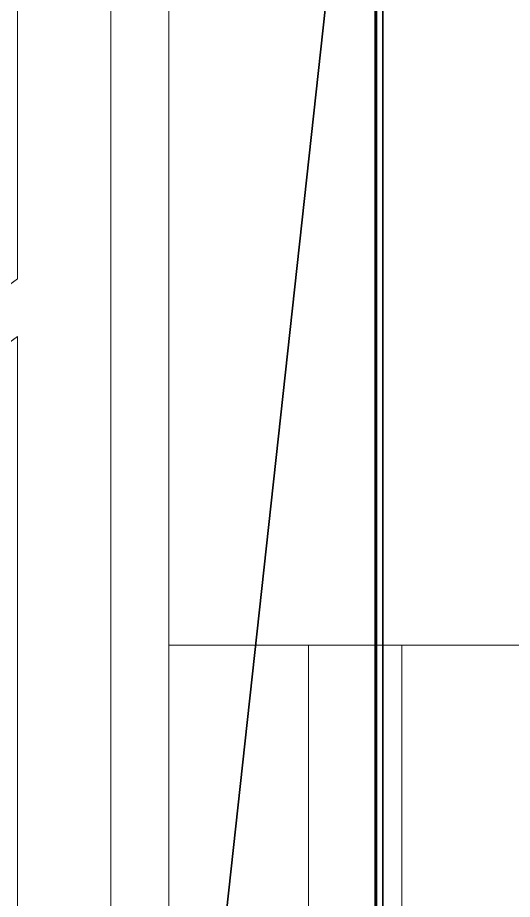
# Model space of a CAD drawing. Header units: inches. Extents: x 11 to 371, y 57 to 381.
# Drawn here: x 34.226 to 36.883, y 143.511 to 148.245 of the extents above; entities that cross this region are included whole.
import ezdxf

# ---------------------------------------------------------------- set-up
doc = ezdxf.new("R2010")
doc.units = ezdxf.units.IN
doc.header["$MEASUREMENT"] = 0
doc.layers.add('Equip', color=2, linetype='Continuous')
doc.layers.add('Stove', color=5, linetype='Continuous', lineweight=9)

# ---------------------------------------------------------------- blocks, each defined once
blk = doc.blocks.new('Range-Classic-D_83880-_3D_0')
for points in [[(-14.9375, 0, 2), (14.9375, 0, 2), (14.9375, -24.3125, 2), (-14.9375, -24.3125, 2)], [(-14.9375, 0, 35.5625), (-14.9375, -24.3125, 35.5625), (14.9375, -24.3125, 35.5625), (14.9375, 0, 35.5625)], [(7.7786, -19.2274, 37.0625), (10.9049, -23.5, 37.0625), (10.9049, -23.5, 36.5625), (7.7786, -19.2274, 36.5625)], [(10.5951, -23.5, 37.0625), (7.5768, -19.375, 37.0625), (7.5768, -19.375, 36.5625), (10.5951, -23.5, 36.5625)], [(3.4049, -23.5, 37.0625), (10.5951, -23.5, 37.0625), (10.5951, -23.5, 36.5625), (3.4049, -23.5, 36.5625)], [(10.9049, -23.5, 36.5625), (10.9049, -23.5, 37.0625), (13.5, -23.5, 37.0625), (13.5, -23.5, 36.5625)], [(13.5, -24, 36.5625), (13.5, -24, 37.0625), (0.5, -24, 37.0625), (0.5, -24, 36.5625)], [(14.9375, -26.375, 5.5), (-14.9375, -26.375, 5.5), (-14.9375, -24.3125, 5.5), (14.9375, -24.3125, 5.5)], [(-14.9375, -24.3125, 27.75), (-14.9375, -26.375, 27.75), (14.9375, -26.375, 27.75), (14.9375, -24.3125, 27.75)], [(14.9375, -24.3125, 2), (14.9375, -24.3125, 35.5625), (-14.9375, -24.3125, 35.5625), (-14.9375, -24.3125, 2)], [(-14.9375, -24.3125, 5), (14.9375, -24.3125, 5), (14.9375, -24.3125, 2), (-14.9375, -24.3125, 2)], [(-14.9375, -24.3125, 2), (14.9375, -24.3125, 2), (14.9375, -26.375, 2), (-14.9375, -26.375, 2)], [(-14.9375, -24.3125, 5), (-14.9375, -26.375, 5), (14.9375, -26.375, 5), (14.9375, -24.3125, 5)], [(-14.9375, -24.3125, 36), (14.9375, -24.3125, 36), (14.9375, -24.3125, 28), (-14.9375, -24.3125, 28)], [(-14.9375, -24.3125, 28), (14.9375, -24.3125, 28), (14.9375, -26.375, 28), (-14.9375, -26.375, 28)], [(-14.9375, -26.375, 36), (14.9375, -26.375, 36), (14.9375, -24.3125, 36), (-14.9375, -24.3125, 36)], [(8.9375, -26.375, 22.75), (-8.9375, -26.375, 22.75), (-8.9375, -24.3125, 22.75), (8.9375, -24.3125, 22.75)], [(-8.9375, -26.375, 9), (8.9375, -26.375, 9), (8.9375, -24.3125, 9), (-8.9375, -24.3125, 9)], [(8.9375, -26.375, 9), (8.9375, -26.375, 22.75), (8.9375, -24.3125, 22.75), (8.9375, -24.3125, 9)], [(8.9375, -25.5625, 9), (-8.9375, -25.5625, 9), (-8.9375, -25.0625, 9), (8.9375, -25.0625, 9)], [(-8.9375, -25.5625, 22.75), (8.9375, -25.5625, 22.75), (8.9375, -25.0625, 22.75), (-8.9375, -25.0625, 22.75)], [(-8.9375, -25.0625, 9), (-8.9375, -25.0625, 22.75), (8.9375, -25.0625, 22.75), (8.9375, -25.0625, 9)], [(8.9375, -25.5625, 22.75), (8.9375, -25.5625, 9), (8.9375, -25.0625, 9), (8.9375, -25.0625, 22.75)], [(8.9375, -25.5625, 9), (8.9375, -25.5625, 22.75), (-8.9375, -25.5625, 22.75), (-8.9375, -25.5625, 9)]]:
    blk.add_3dface(points)
for points, invisible_edges in [([(10.5951, -23.5, 36.5625), (7.5768, -19.375, 36.5625), (7.7786, -19.2274, 36.5625), (10.9049, -23.5, 36.5625)], 8), ([(10.5951, -23.5, 37.0625), (10.9049, -23.5, 37.0625), (7.7786, -19.2274, 37.0625), (7.5768, -19.375, 37.0625)], 1), ([(0.5, -24, 36.5625), (3.0951, -23.5, 36.5625), (3.4049, -23.5, 36.5625), (10.5951, -23.5, 36.5625)], 11), ([(13.5, -24, 36.5625), (0.5, -24, 36.5625), (10.5951, -23.5, 36.5625)], 14), ([(3.4049, -23.5, 37.0625), (3.0951, -23.5, 37.0625), (0.5, -24, 37.0625), (10.5951, -23.5, 37.0625)], 7), ([(0.5, -24, 37.0625), (13.5, -24, 37.0625), (10.5951, -23.5, 37.0625)], 14), ([(10.9049, -23.5, 36.5625), (13.5, -23.5, 36.5625), (13.5, -24, 36.5625), (10.5951, -23.5, 36.5625)], 14), ([(10.9049, -23.5, 37.0625), (10.5951, -23.5, 37.0625), (13.5, -24, 37.0625), (13.5, -23.5, 37.0625)], 7), ([(8.9375, -24.3125, 22.75), (-8.9375, -24.3125, 22.75), (-14.9375, -24.3125, 27.75), (14.9375, -24.3125, 27.75)], 10), ([(-14.9375, -24.3125, 5.5), (-8.9375, -24.3125, 9), (8.9375, -24.3125, 9), (14.9375, -24.3125, 5.5)], 5), ([(8.9375, -24.3125, 22.75), (14.9375, -24.3125, 27.75), (14.9375, -24.3125, 5.5), (8.9375, -24.3125, 9)], 5)]:
    blk.add_3dface(points, dxfattribs=dict(invisible_edges=invisible_edges))
blk = doc.blocks.new('Millennia 36 Wall Hood - Model MH3612S 1292842009')
mesh = blk.add_polyface()
corners = [(35.835, -25.46), (0.04, -25.46), (0.04, -22.2069), (35.1833, -22.2069), (35.1833, -0.41), (35.1803, 0), (35.835, 0), (35.835, -0.41)]
mesh.append_faces([[corners[k] for k in face] for face in [(0, 6, 7)]], dxfattribs={"vtx0": -1})
mesh.append_faces([[corners[k] for k in face] for face in [(0, 2, 3), (0, 3, 4), (0, 4, 5), (0, 5, 6)]], dxfattribs={"vtx0": -1, "vtx2": -1})
mesh.append_faces([[corners[k] for k in face] for face in [(0, 1, 2)]], dxfattribs={"vtx2": -1})
mesh = blk.add_polyface()
corners = [(35.835, -25.4662, 1.5838), (35.835, -11.9116, 11.9756), (0.04, -11.9116, 11.9756), (0.04, -25.4662, 1.5838)]
mesh.append_faces([[corners[k] for k in face] for face in [(0, 1, 2, 3)]])
mesh = blk.add_polyface()
corners = [(0.0566, -25.5, 0.04), (0.04, -25.46), (35.835, -25.46), (35.8184, -25.5, 0.04)]
mesh.append_faces([[corners[k] for k in face] for face in [(0, 1, 2, 3)]])
mesh = blk.add_polyface()
corners = [(35.8157, -25.5, 1.5179), (35.835, -25.4662, 1.5838), (0.04, -25.4662, 1.5838), (0.0594, -25.5, 1.5179)]
mesh.append_faces([[corners[k] for k in face] for face in [(0, 1, 2, 3)]])
mesh = blk.add_polyface()
corners = [(0.0566, -25.5, 0.04), (35.8184, -25.5, 0.04), (35.835, -25.5, 0.0566), (35.835, -25.5, 1.4937), (35.8157, -25.5, 1.5179), (0.0594, -25.5, 1.5179), (0.04, -25.5, 1.4937), (0.04, -25.5, 0.0566)]
mesh.append_faces([[corners[k] for k in face] for face in [(0, 5, 6, 7)]], dxfattribs={"vtx0": -1})
mesh.append_faces([[corners[k] for k in face] for face in [(0, 3, 4, 5)]], dxfattribs={"vtx0": -1, "vtx3": -1})
mesh.append_faces([[corners[k] for k in face] for face in [(0, 1, 2, 3)]], dxfattribs={"vtx3": -1})

msp = doc.modelspace()

# ---------------------------------------------------------------- block references
at = {"layer": 'Equip', "xscale": 0.83, "rotation": 90}
msp.add_blockref('Millennia 36 Wall Hood - Model MH3612S 1292842009', (10.6865, 121, 57.04), dxfattribs=at)
at = {"layer": 'Stove', "rotation": 90}
msp.add_blockref('Range-Classic-D_83880-_3D_0', (10.7265, 135.9375), dxfattribs=at)

doc.saveas('drawing.dxf')
